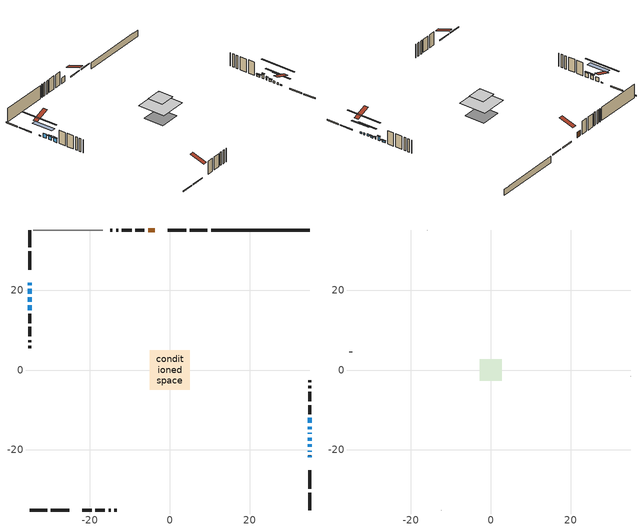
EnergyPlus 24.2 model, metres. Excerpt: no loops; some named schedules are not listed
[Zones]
conditioned space
 floor adiabatic (AdiabaticFloorConstruction): -4.95,-4.95 -4.95,4.95 4.95,4.95 4.95,-4.95 z3.05
 floor foundation (Slab1 construction): -3.7,-3.7 -3.7,3.7 3.7,3.7 3.7,-3.7 z-1.71
 wall outside (RimJoist1 construction): 9.38,35 5.04,35 / -35,-35 -30.66,-35 / -35,35 -35,30.66 / 35,-35 35,-30.66 z0.61:0.91
 wall outside (RimJoist2 construction): 4.11,35 -0.52,35 / -29.73,-35 -25.1,-35 / -35,29.73 -35,25.1 / 35,-29.73 35,-25.1 z0.61:0.91
 wall outside (AdiabaticWallConstruction 1): -3.78,35 -5.42,35 z0.61:2.64
 wall outside (AdiabaticWallConstruction): 35,-21.84 35,-21.38 z0.61:1.07; 35,-20.45 35,-20.14 / 35,-17.68 35,-16.91 / 35,-13.22 35,-11.99 z0.61:1.22; -35,21.84 -35,21.22 z0.61:0.92; 35,-19.22 35,-18.6 / 35,-15.99 35,-15.68 z0.61:1.37; -35,20.3 -35,19.08 / -35,18.15 -35,17.08 / -35,16.15 -35,14.93 z0.61:2.13; 35,-14.75 35,-14.14 z0.61:2.14
 wall outside (Wall1 construction): -6.35,35 -8.63,35 / -21.84,-35 -19.56,-35 / -35,14.01 -35,11.73 / 35,-11.07 35,-8.79 z0.61:5.49
 wall outside (Wall2 construction): -9.56,35 -11.96,35 / -18.63,-35 -16.23,-35 / -35,10.8 -35,8.4 / 35,-7.86 35,-5.46 z0.61:5.49
 wall outside (Wall3 construction): -12.88,35 -13.42,35 / -15.3,-35 -14.77,-35 / -35,7.47 -35,6.94 / 35,-4.53 35,-4 z0.61:5.49
 wall outside (Wall4 construction): -14.35,35 -14.9,35 / -13.84,-35 -13.28,-35 / -35,6.01 -35,5.45 / 35,-3.07 35,-2.51 z0.61:5.49
 wall foundation (FoundationWall1 construction): 10.31,35,-1.71 10.31,35,0.61 32.53,35,0.61 32.53,35,0.46 35,35,0.46 35,35,-1.71
 wall adiabatic (Wall6 construction): -16.78,35 -34.07,35 z0.61:5.49
 window (WindowConstruction): 35,-21.84 35,-21.38 z0.61:1.07
 window (WindowConstruction 9): 35,-20.45 35,-20.15 z0.61:1.22
 window (WindowConstruction 10): -35,21.84 -35,21.23 z0.61:0.91
 window (WindowConstruction 1): 35,-19.22 35,-18.61 z0.61:1.37
 window (WindowConstruction 2): -35,20.3 -35,19.08 z0.61:2.13
 window (WindowConstruction 3): 35,-17.68 35,-16.92 z0.61:1.22
 window (WindowConstruction 4): 35,-15.99 35,-15.68 z0.61:1.37
 window (WindowConstruction 5): 35,-14.75 35,-14.14 z0.61:2.13
 window (WindowConstruction 6): 35,-13.21 35,-11.99 z0.61:1.22
 window (WindowConstruction 7): -35,18.15 -35,17.08 z0.61:2.13
 window (WindowConstruction 8): -35,16.15 -35,14.93 z0.61:2.13
 door (Door): -3.78,35 -5.42,35 z0.61:2.64
 ceiling adiabatic (AdiabaticFloorConstruction): 4.95,-4.95 4.95,4.95 -4.95,4.95 -4.95,-4.95 z3.05
 roof outside (Roof2 construction): -2.48,2.48 -2.48,-2.48 2.48,-2.48 2.48,2.48 z5.49
attic - vented
 floor to conditioned space (Floor1 construction Reversed): -2.74,-2.74 -2.74,2.74 2.74,2.74 2.74,-2.74 z5.49
 wall outside (Wall5 construction): -15.83,35 -15.86,35 / -12.36,-35 -12.33,-35 / -35,4.52 -35,4.5 / 35,-1.59 35,-1.56 z0.61:5.49
 roof outside (Roof1 construction): -2.85,35,5.49 -2.85,29.66,7.27 -1.44,29.66,7.27 -1.44,35,5.49; -22.77,-35,5.49 -22.77,-29.66,7.27 -24.17,-29.66,7.27 -24.17,-35,5.49; -35,22.77,5.49 -29.66,22.77,7.27 -29.66,24.17,7.27 -35,24.17,5.49; 35,-22.77,5.49 29.66,-22.77,7.27 29.66,-24.17,7.27 35,-24.17,5.49
shading: 35,-18.15 35,-25.07 35.41,-25.07 35.41,-18.15 z4.3; 35,-13.87 35,-26.73 35.41,-26.73 35.41,-13.87 z7.5; -35,14.95 -35,28.12 -35.41,28.12 -35.41,14.95 z7.19; 35,-15.38 35,-22.45 35.41,-22.45 35.41,-15.38 z4.6; -35,15.85 -35,23.53 -36.52,23.53 -36.52,15.85 z5.36; 35,-16.71 35,-17.88 35.41,-17.88 35.41,-16.71 z1.42; 35,-15.48 35,-16.19 35.41,-16.19 35.41,-15.48 z1.57; 35,-13.94 35,-14.95 35.41,-14.95 35.41,-13.94 z2.34; 35,-11.79 35,-13.42 35.41,-13.42 35.41,-11.79 z1.42; -35,16.88 -35,18.35 -35.41,18.35 -35.41,16.88 z2.34; -35,14.73 -35,16.35 -35.41,16.35 -35.41,14.73 z2.34
[Building]
Building 1: Terrain=Suburbs
[Site:Location]
Toronto Intl AP_ON: Latitude {deg}=43.68; Longitude {deg}=-79.63; Time Zone {hr}=-5; Elevation {m}=173; Keep Site Location Information=Yes
[Site:GroundTemperature:Shallow]
4.59119, 2.66285, 2.50842, 3.42352, 7.09712, 10.7536, 13.9236, 15.9317, 16.1023, 14.4691, 11.3799, 7.83558
[Site:WaterMainsTemperature]
Calculation Method=Schedule; Temperature Schedule=mains temperature schedule
[Material] Roughness=Rough; Thermal Absorptance=0.9
Name | Thickness {m} | Conductivity {W/m-K} | Density {kg/m3} | Specific Heat {J/kg-K} | Solar Absorptance | Visible Absorptance
asphalt or fiberglass shingles | 0.00635 | 0.162714 | 1121.4 | 1465.45 | 0.4 | 0.4
ceiling stud and cavity | 0.1397 | 0.117363 | 65.682 | 1177.47 | 0.7 | 0.7
concrete 4.0 in. | 0.1016 | 1.803125 | 2242.8 | 837.4 | 0.7 | 0.7
concrete 8.0 in. | 0.2032 | 1.803125 | 2242.8 | 837.4 | 0.7 | 0.7
door material | 0.04445 | 0.053851 | 512.64 | 1214.23 | 0.7 | 0.7
exterior vertical ins | 0.0307014 | 0.029427 | 32.04 | 1214.23 | 0.7 | 0.7
floor covering | 0.0127 | 0.0433444 | 54.468 | 1339.84 | 0.6 | 0.6
floor rigid ins; wall rigid ins | 0.512978 | 0.029427 | 32.04 | 1214.23 | 0.7 | 0.7
floor stud and cavity | 0.1397 | 1.75129 | 37.0049 | 1207.88 | 0.7 | 0.7
furniture material conditioned space 1 | 0.1524 | 0.115458 | 640.8 | 1214.23 | 0.6 | 0.6
gypsum board | 0.0127 | 0.160291 | 801 | 837.4 | 0.6 | 0.6
gypsum board 1 | 0.0127 | 0.160291 | 801 | 837.4 | 0.7 | 0.7
osb sheathing 0.5 in. | 0.0127 | 0.115458 | 512.64 | 1214.23 | 0.7 | 0.7
osb sheathing 0.5 in. 1 | 0.0127 | 0.115458 | 512.64 | 1214.23 | 0.4 | 0.4
osb sheathing 0.75 in. | 0.01905 | 0.115458 | 512.64 | 1214.23 | 0.7 | 0.7
osb sheathing 2.0 in. | 0.0508 | 0.115458 | 512.64 | 1214.23 | 0.7 | 0.7
rim joist stud and cavity | 0.0508 | 0.177588 | 50.32683 | 1063.81 | 0.6 | 0.6
rim joist stud and cavity 1 | 0.0508 | 0.0448274 | 125.044 | 1163.47 | 0.6 | 0.6
roof stud and cavity | 0.2032 | 0.16255 | 78.34581 | 1123.46 | 0.7 | 0.7
wall stud and cavity | 0.1397 | 1.11759 | 139.0536 | 1170.24 | 0.7 | 0.7
wall stud and cavity 1 | 0.1397 | 1.13356 | 139.0536 | 1170.24 | 0.7 | 0.7
wall stud and cavity 2 | 0.1397 | 0.574952 | 139.0536 | 1170.24 | 0.7 | 0.7
wall stud and cavity 3 | 0.1397 | 0.579149 | 139.0536 | 1170.24 | 0.7 | 0.7
wall stud and cavity 4 | 0.0889 | 6.9971 | 50.32683 | 1063.81 | 0.6 | 0.6
wall stud and cavity 5 | 0.1397 | 0.488126 | 139.0536 | 1170.24 | 0.7 | 0.7
wall stud and cavity 6 | 0.0889 | 0.380278 | 52.3479 | 1209.89 | 0.7 | 0.7
wall stud and cavity 7 | 0.0889 | 0.391764 | 83.0341 | 1211.67 | 0.7 | 0.7
wood siding | 0.0254 | 0.102417 | 544.68 | 1172.36 | 0.4 | 0.4
wood siding 1 | 0.00254 | 0.102417 | 544.68 | 1172.36 | 0.4 | 0.4
wood siding 2; wood siding 3; wood siding 4 | 0.0254 | 0.102417 | 544.68 | 1172.36 | 0.7 | 0.7
[WindowMaterial:SimpleGlazingSystem]
Name | U-Factor {W/m2-K} | Solar Heat Gain Coefficient
WindowMaterial | 2.705567 | 0.49
WindowMaterial 1 | 2.58292 | 0.56
WindowMaterial 2 | 2.418828 | 0.63
WindowMaterial 3 | 2.75326 | 0.48
WindowMaterial 4 | 4.0064 | 0.67
WindowMaterial 5 | 2.5375 | 0.58
WindowMaterial 6 | 2.43359 | 0.62
WindowMaterial 7 | 3.06555 | 0.49
WindowMaterial 8 | 5.21865 | 0.58
[Construction]
AdiabaticFloorConstruction: floor stud and cavity, floor rigid ins, osb sheathing 0.75 in., floor covering
AdiabaticWallConstruction: wood siding 3, wall rigid ins, wall stud and cavity 6, gypsum board
AdiabaticWallConstruction 1: wood siding 4, wall rigid ins, wall stud and cavity 6, gypsum board
Door: door material
Floor1 construction Reversed: gypsum board, ceiling stud and cavity
FoundationWall1 construction: concrete 8.0 in., gypsum board 1
furniture construction conditioned space 1: furniture material conditioned space 1
PartitionWallConstruction: gypsum board, wall stud and cavity 7, gypsum board
RimJoist1 construction: wood siding 2, rim joist stud and cavity
RimJoist2 construction: wood siding 2, osb sheathing 2.0 in., rim joist stud and cavity 1
Roof1 construction: asphalt or fiberglass shingles
Roof2 construction: asphalt or fiberglass shingles, osb sheathing 0.75 in., roof stud and cavity, gypsum board
Slab1 construction: concrete 4.0 in.
Wall1 construction: wood siding, osb sheathing 0.5 in., wall stud and cavity, gypsum board
Wall2 construction: wood siding, osb sheathing 0.5 in., wall stud and cavity 1, gypsum board
Wall3 construction: wood siding, osb sheathing 0.5 in., wall stud and cavity 2, gypsum board
Wall4 construction: wood siding, osb sheathing 0.5 in., wall stud and cavity 3, gypsum board
Wall5 construction: wood siding 1, wall stud and cavity 4
Wall6 construction: osb sheathing 0.5 in. 1, wall stud and cavity 5, gypsum board
WindowConstruction: WindowMaterial
WindowConstruction 1; WindowConstruction 3: WindowMaterial 1
WindowConstruction 10: WindowMaterial 8
WindowConstruction 2; WindowConstruction 8: WindowMaterial 2
WindowConstruction 4: WindowMaterial 3
WindowConstruction 5: WindowMaterial 4
WindowConstruction 6: WindowMaterial 5
WindowConstruction 7: WindowMaterial 6
WindowConstruction 9: WindowMaterial 7
[Zone] Multiplier=1; Part of Total Floor Area=Yes
Name | Volume {m3}
attic - vented | 8.70359
conditioned space | 421.3
[Space]
Name | Zone | Volume {m3}
attic - vented 1 | attic - vented | 8.70359
conditioned space 1 | conditioned space | 421.3
[ZoneInfiltration:EffectiveLeakageArea]
infil attic - vented 1: Zone or Space=attic - vented 1; Schedule=Always On Discrete; Effective Air Leakage Area {cm2}=1245.52; Stack Coefficient=0.000462988; Wind Coefficient=1.4538e-05
[ZoneMixing]
whole house fan mix: Zone or Space=attic - vented; Schedule=Always On Continuous; Design Flow Rate Calculation Method=Flow/Zone; Design Flow Rate {m3/s}=0; Source Zone or Space=conditioned space
[SurfaceProperty:ExposedFoundationPerimeter]
Slab1: Exposed Perimeter Calculation Method=TotalExposedPerimeter; Total Exposed Perimeter {m}=24.689
[InternalMass] Zone or ZoneList=conditioned space; Space or SpaceList=conditioned space 1
Name | Construction | Surface Area {m2}
furniture mass conditioned space 1 | furniture construction conditioned space 1 | 61.092
partition wall mass | PartitionWallConstruction | 152.73
[Lights]
interior lighting: Zone or ZoneList or Space or SpaceList=conditioned space 1; Schedule=interior lighting schedule; Design Level Calculation Method=LightingLevel; Lighting Level {W}=343.2; Return Air Fraction=0; Fraction Radiant=0.6; Fraction Visible=0.2; Fraction Replaceable=1
[People]
occupants: Zone or ZoneList or Space or SpaceList=conditioned space 1; Number of People Schedule=occupants schedule; Number of People Calculation Method=People; Number of People=3; Fraction Radiant=0.314171; Sensible Heat Fraction=0.56303; Activity Level Schedule=occupants activity schedule; Carbon Dioxide Generation Rate {m3/s-W}=0; Enable ASHRAE 55 Comfort Warnings=No; Mean Radiant Temperature Calculation Type=EnclosureAveraged
[ElectricEquipment] Zone or ZoneList or Space or SpaceList=conditioned space 1; Design Level Calculation Method=EquipmentLevel
Name | Schedule | Design Level {W} | Fraction Latent | Fraction Radiant | Fraction Lost
clothes dryer | clothes dryer schedule | 140.772 | 0.015 | 0.081 | 0.85
clothes washer | clothes washer schedule | 32.1985 | 0.03 | 0.162 | 0.7
cooking range | cooking range schedule | 208.969 | 0.08 | 0.432 | 0.2
dishwasher | dishwasher schedule | 66.8632 | 0.3 | 0.18 | 0.4
fridge | fridge schedule | 72.9452 | 0 | 0.6 | 0
mech vent bath fan 0 | mech vent bath fan 0 schedule | 50.2 | 0 | 0 | 1
mech vent bath fan 1 | mech vent bath fan 1 schedule | 50.2 | 0 | 0 | 1
mech vent house fan | mech vent house fan schedule | 0 | 0 | 0 | 1
mech vent house fan cfis | mech vent house fan cfis schedule | 0 | 0 | 0 | 0
misc plug loads | misc plug loads schedule | 494.7 | 0.045 | 0.513 | 0.1
whole house fan | Always On Discrete | 0 | 0 | 0 | 1
[OtherEquipment] Zone or ZoneList or Space or SpaceList=conditioned space 1; Design Level Calculation Method=EquipmentLevel
Name | Fuel Type | Schedule | Design Level {W} | Fraction Latent | Fraction Radiant | Fraction Lost
clothes dryer 1 | Electricity | clothes dryer schedule | 0 | 0.015 | 0.081 | 0.85
cooking range 1 | Electricity | cooking range schedule | 0 | 0.08 | 0.432 | 0.2
general water use latent | None | general water use schedule | 59.3978 | 1 | 0 | 0
general water use sensible | None | general water use schedule | -58.539 | 0 | 0.6 | 0
mech vent house fan latent load | None | Always On Discrete | 0 | 1 | 0 | 0
mech vent house fan sensible load | None | Always On Discrete | 0 | 0 | 0 | 0
water heater energy adjustment1 | NaturalGas | Always On Discrete | 0.01 | 0 | 0 | 1
[ZoneInfiltration:DesignFlowRate] Zone or ZoneList or Space or SpaceList=conditioned space 1; Schedule=Always On Discrete; Design Flow Rate Calculation Method=Flow/Zone; Design Flow Rate {m3/s}=0
infil flow; natural vent flow; whole house fan flow
[Foundation:Kiva]
Foundation Kiva 1: Initial Indoor Air Temperature {C}=18; Wall Height Above Grade {m}=0.609996; Wall Depth Below Slab {m}=0.2032; Custom Block Material Name 1=exterior vertical ins; Custom Block Depth 1 {m}=2.31999; Custom Block X Position 1 {m}=0.2159; Custom Block Z Position 1 {m}=0
[Foundation:Kiva:Settings]
Soil Conductivity {W/m-K}=0.849921; Soil Density {kg/m3}=1842.3; Soil Specific Heat {J/kg-K}=418.7; Ground Solar Absorptivity=0.9; Ground Thermal Absorptivity=0.9; Ground Surface Roughness {m}=0.03; Far-Field Width {m}=40; Deep-Ground Boundary Condition=ZeroFlux; Deep-Ground Depth {m}=40; Minimum Cell Dimension {m}=0.2; Maximum Cell Growth Coefficient=3; Simulation Timestep=Timestep
[Exterior:Lights]
exterior lighting: Schedule=exterior lighting schedule; Design Level {W}=75.6
[Schedule:Constant]
Name | Hourly Value
Always On Continuous; mech vent house fan schedule; mech vent house fan cfis schedule; Always On Discrete | 1
occupants activity schedule | 117.228
fridge schedule | 0
[Schedule:Week:Daily]
interior lighting schedule Week Rule - Jan1-Jan27: interior lighting schedule day, interior lighting schedule day, interior lighting schedule day, interior lighting schedule day, interior lighting schedule day, interior lighting schedule day, interior lighting schedule day, interior lighting schedule default day, interior lighting schedule default day, interior lighting schedule default day, interior lighting schedule default day, interior lighting schedule default day
interior lighting schedule Week Rule - Jan28-Feb3: interior lighting schedule day, interior lighting schedule day, interior lighting schedule day, interior lighting schedule day, interior lighting schedule day 1, interior lighting schedule day 1, interior lighting schedule day 1, interior lighting schedule default day, interior lighting schedule default day, interior lighting schedule default day, interior lighting schedule default day, interior lighting schedule default day
interior lighting schedule Week Rule - Feb4-Feb24: interior lighting schedule day 1, interior lighting schedule day 1, interior lighting schedule day 1, interior lighting schedule day 1, interior lighting schedule day 1, interior lighting schedule day 1, interior lighting schedule day 1, interior lighting schedule default day, interior lighting schedule default day, interior lighting schedule default day, interior lighting schedule default day, interior lighting schedule default day
interior lighting schedule Week Rule - Feb25-Mar3: interior lighting schedule day 1, interior lighting schedule day 1, interior lighting schedule day 1, interior lighting schedule day 1, interior lighting schedule day 2, interior lighting schedule day 2, interior lighting schedule day 2, interior lighting schedule default day, interior lighting schedule default day, interior lighting schedule default day, interior lighting schedule default day, interior lighting schedule default day
interior lighting schedule Week Rule - Mar4-Mar31: interior lighting schedule day 2, interior lighting schedule day 2, interior lighting schedule day 2, interior lighting schedule day 2, interior lighting schedule day 2, interior lighting schedule day 2, interior lighting schedule day 2, interior lighting schedule default day, interior lighting schedule default day, interior lighting schedule default day, interior lighting schedule default day, interior lighting schedule default day
interior lighting schedule Week Rule - Apr1-Apr28: interior lighting schedule day 3, interior lighting schedule day 3, interior lighting schedule day 3, interior lighting schedule day 3, interior lighting schedule day 3, interior lighting schedule day 3, interior lighting schedule day 3, interior lighting schedule default day, interior lighting schedule default day, interior lighting schedule default day, interior lighting schedule default day, interior lighting schedule default day
interior lighting schedule Week Rule - Apr29-May5: interior lighting schedule day 3, interior lighting schedule day 3, interior lighting schedule day 4, interior lighting schedule day 4, interior lighting schedule day 4, interior lighting schedule day 4, interior lighting schedule day 4, interior lighting schedule default day, interior lighting schedule default day, interior lighting schedule default day, interior lighting schedule default day, interior lighting schedule default day
interior lighting schedule Week Rule - May6-May26: interior lighting schedule day 4, interior lighting schedule day 4, interior lighting schedule day 4, interior lighting schedule day 4, interior lighting schedule day 4, interior lighting schedule day 4, interior lighting schedule day 4, interior lighting schedule default day, interior lighting schedule default day, interior lighting schedule default day, interior lighting schedule default day, interior lighting schedule default day
interior lighting schedule Week Rule - May27-Jun2: interior lighting schedule day 4, interior lighting schedule day 4, interior lighting schedule day 4, interior lighting schedule day 4, interior lighting schedule day 4, interior lighting schedule day 5, interior lighting schedule day 5, interior lighting schedule default day, interior lighting schedule default day, interior lighting schedule default day, interior lighting schedule default day, interior lighting schedule default day
interior lighting schedule Week Rule - Jun3-Jun30: interior lighting schedule day 5, interior lighting schedule day 5, interior lighting schedule day 5, interior lighting schedule day 5, interior lighting schedule day 5, interior lighting schedule day 5, interior lighting schedule day 5, interior lighting schedule default day, interior lighting schedule default day, interior lighting schedule default day, interior lighting schedule default day, interior lighting schedule default day
interior lighting schedule Week Rule - Jul1-Jul28: interior lighting schedule day 6, interior lighting schedule day 6, interior lighting schedule day 6, interior lighting schedule day 6, interior lighting schedule day 6, interior lighting schedule day 6, interior lighting schedule day 6, interior lighting schedule default day, interior lighting schedule default day, interior lighting schedule default day, interior lighting schedule default day, interior lighting schedule default day
interior lighting schedule Week Rule - Jul29-Aug4: interior lighting schedule day 6, interior lighting schedule day 6, interior lighting schedule day 6, interior lighting schedule day 7, interior lighting schedule day 7, interior lighting schedule day 7, interior lighting schedule day 7, interior lighting schedule default day, interior lighting schedule default day, interior lighting schedule default day, interior lighting schedule default day, interior lighting schedule default day
interior lighting schedule Week Rule - Aug5-Aug25: interior lighting schedule day 7, interior lighting schedule day 7, interior lighting schedule day 7, interior lighting schedule day 7, interior lighting schedule day 7, interior lighting schedule day 7, interior lighting schedule day 7, interior lighting schedule default day, interior lighting schedule default day, interior lighting schedule default day, interior lighting schedule default day, interior lighting schedule default day
interior lighting schedule Week Rule - Aug26-Sep1: interior lighting schedule day 7, interior lighting schedule day 7, interior lighting schedule day 7, interior lighting schedule day 7, interior lighting schedule day 7, interior lighting schedule day 7, interior lighting schedule day 8, interior lighting schedule default day, interior lighting schedule default day, interior lighting schedule default day, interior lighting schedule default day, interior lighting schedule default day
interior lighting schedule Week Rule - Sep2-Sep29: interior lighting schedule day 8, interior lighting schedule day 8, interior lighting schedule day 8, interior lighting schedule day 8, interior lighting schedule day 8, interior lighting schedule day 8, interior lighting schedule day 8, interior lighting schedule default day, interior lighting schedule default day, interior lighting schedule default day, interior lighting schedule default day, interior lighting schedule default day
interior lighting schedule Week Rule - Sep30-Oct6: interior lighting schedule day 8, interior lighting schedule day 9, interior lighting schedule day 9, interior lighting schedule day 9, interior lighting schedule day 9, interior lighting schedule day 9, interior lighting schedule day 9, interior lighting schedule default day, interior lighting schedule default day, interior lighting schedule default day, interior lighting schedule default day, interior lighting schedule default day
interior lighting schedule Week Rule - Oct7-Oct27: interior lighting schedule day 9, interior lighting schedule day 9, interior lighting schedule day 9, interior lighting schedule day 9, interior lighting schedule day 9, interior lighting schedule day 9, interior lighting schedule day 9, interior lighting schedule default day, interior lighting schedule default day, interior lighting schedule default day, interior lighting schedule default day, interior lighting schedule default day
interior lighting schedule Week Rule - Oct28-Nov3: interior lighting schedule day 9, interior lighting schedule day 9, interior lighting schedule day 9, interior lighting schedule day 9, interior lighting schedule day 10, interior lighting schedule day 10, interior lighting schedule day 10, interior lighting schedule default day, interior lighting schedule default day, interior lighting schedule default day, interior lighting schedule default day, interior lighting schedule default day
interior lighting schedule Week Rule - Nov4-Nov24: interior lighting schedule day 10, interior lighting schedule day 10, interior lighting schedule day 10, interior lighting schedule day 10, interior lighting schedule day 10, interior lighting schedule day 10, interior lighting schedule day 10, interior lighting schedule default day, interior lighting schedule default day, interior lighting schedule default day, interior lighting schedule default day, interior lighting schedule default day
interior lighting schedule Week Rule - Nov25-Dec1: interior lighting schedule day 10, interior lighting schedule day 10, interior lighting schedule day 10, interior lighting schedule day 10, interior lighting schedule day 10, interior lighting schedule day 10, interior lighting schedule day 11, interior lighting schedule default day, interior lighting schedule default day, interior lighting schedule default day, interior lighting schedule default day, interior lighting schedule default day
interior lighting schedule Week Rule - Dec2-Dec31: interior lighting schedule day 11, interior lighting schedule day 11, interior lighting schedule day 11, interior lighting schedule day 11, interior lighting schedule day 11, interior lighting schedule day 11, interior lighting schedule day 11, interior lighting schedule default day, interior lighting schedule default day, interior lighting schedule default day, interior lighting schedule default day, interior lighting schedule default day
occupants schedule Week Rule - Jan1-Dec31: occupants schedule day, occupants schedule day, occupants schedule day, occupants schedule day, occupants schedule day, occupants schedule day, occupants schedule day, occupants schedule default day, occupants schedule default day, occupants schedule default day, occupants schedule default day, occupants schedule default day
clothes dryer schedule Week Rule - Jan1-Dec31: clothes dryer schedule day, clothes dryer schedule day, clothes dryer schedule day, clothes dryer schedule day, clothes dryer schedule day, clothes dryer schedule day, clothes dryer schedule day, clothes dryer schedule default day, clothes dryer schedule default day, clothes dryer schedule default day, clothes dryer schedule default day, clothes dryer schedule default day
clothes washer schedule Week Rule - Jan1-Dec31: clothes washer schedule day, clothes washer schedule day, clothes washer schedule day, clothes washer schedule day, clothes washer schedule day, clothes washer schedule day, clothes washer schedule day, clothes washer schedule default day, clothes washer schedule default day, clothes washer schedule default day, clothes washer schedule default day, clothes washer schedule default day
cooking range schedule Week Rule - Jan1-Dec31: cooking range schedule day, cooking range schedule day, cooking range schedule day, cooking range schedule day, cooking range schedule day, cooking range schedule day, cooking range schedule day, cooking range schedule default day, cooking range schedule default day, cooking range schedule default day, cooking range schedule default day, cooking range schedule default day
dishwasher schedule Week Rule - Jan1-Dec31: dishwasher schedule day, dishwasher schedule day, dishwasher schedule day, dishwasher schedule day, dishwasher schedule day, dishwasher schedule day, dishwasher schedule day, dishwasher schedule default day, dishwasher schedule default day, dishwasher schedule default day, dishwasher schedule default day, dishwasher schedule default day
mech vent bath fan 0 schedule Week Rule - Jan1-Dec31: mech vent bath fan 0 schedule day, mech vent bath fan 0 schedule day, mech vent bath fan 0 schedule day, mech vent bath fan 0 schedule day, mech vent bath fan 0 schedule day, mech vent bath fan 0 schedule day, mech vent bath fan 0 schedule day, mech vent bath fan 0 schedule default day, mech vent bath fan 0 schedule default day, mech vent bath fan 0 schedule default day, mech vent bath fan 0 schedule default day, mech vent bath fan 0 schedule default day
mech vent bath fan 1 schedule Week Rule - Jan1-Dec31: mech vent bath fan 1 schedule day, mech vent bath fan 1 schedule day, mech vent bath fan 1 schedule day, mech vent bath fan 1 schedule day, mech vent bath fan 1 schedule day, mech vent bath fan 1 schedule day, mech vent bath fan 1 schedule day, mech vent bath fan 1 schedule default day, mech vent bath fan 1 schedule default day, mech vent bath fan 1 schedule default day, mech vent bath fan 1 schedule default day, mech vent bath fan 1 schedule default day
misc plug loads schedule Week Rule - Jan1-Dec31: misc plug loads schedule day, misc plug loads schedule day, misc plug loads schedule day, misc plug loads schedule day, misc plug loads schedule day, misc plug loads schedule day, misc plug loads schedule day, misc plug loads schedule default day, misc plug loads schedule default day, misc plug loads schedule default day, misc plug loads schedule default day, misc plug loads schedule default day
general water use schedule Week Rule - Jan1-Dec31: general water use schedule day, general water use schedule day, general water use schedule day, general water use schedule day, general water use schedule day, general water use schedule day, general water use schedule day, general water use schedule default day, general water use schedule default day, general water use schedule default day, general water use schedule default day, general water use schedule default day
exterior lighting schedule Week Rule - Jan1-Jan27: exterior lighting schedule day, exterior lighting schedule day, exterior lighting schedule day, exterior lighting schedule day, exterior lighting schedule day, exterior lighting schedule day, exterior lighting schedule day, exterior lighting schedule default day, exterior lighting schedule default day, exterior lighting schedule default day, exterior lighting schedule default day, exterior lighting schedule default day
exterior lighting schedule Week Rule - Jan28-Feb3: exterior lighting schedule day, exterior lighting schedule day, exterior lighting schedule day, exterior lighting schedule day, exterior lighting schedule day 1, exterior lighting schedule day 1, exterior lighting schedule day 1, exterior lighting schedule default day, exterior lighting schedule default day, exterior lighting schedule default day, exterior lighting schedule default day, exterior lighting schedule default day
exterior lighting schedule Week Rule - Feb4-Feb24: exterior lighting schedule day 1, exterior lighting schedule day 1, exterior lighting schedule day 1, exterior lighting schedule day 1, exterior lighting schedule day 1, exterior lighting schedule day 1, exterior lighting schedule day 1, exterior lighting schedule default day, exterior lighting schedule default day, exterior lighting schedule default day, exterior lighting schedule default day, exterior lighting schedule default day
exterior lighting schedule Week Rule - Feb25-Mar3: exterior lighting schedule day 1, exterior lighting schedule day 1, exterior lighting schedule day 1, exterior lighting schedule day 1, exterior lighting schedule day 2, exterior lighting schedule day 2, exterior lighting schedule day 2, exterior lighting schedule default day, exterior lighting schedule default day, exterior lighting schedule default day, exterior lighting schedule default day, exterior lighting schedule default day
exterior lighting schedule Week Rule - Mar4-Mar31: exterior lighting schedule day 2, exterior lighting schedule day 2, exterior lighting schedule day 2, exterior lighting schedule day 2, exterior lighting schedule day 2, exterior lighting schedule day 2, exterior lighting schedule day 2, exterior lighting schedule default day, exterior lighting schedule default day, exterior lighting schedule default day, exterior lighting schedule default day, exterior lighting schedule default day
exterior lighting schedule Week Rule - Apr1-Apr28: exterior lighting schedule day 3, exterior lighting schedule day 3, exterior lighting schedule day 3, exterior lighting schedule day 3, exterior lighting schedule day 3, exterior lighting schedule day 3, exterior lighting schedule day 3, exterior lighting schedule default day, exterior lighting schedule default day, exterior lighting schedule default day, exterior lighting schedule default day, exterior lighting schedule default day
exterior lighting schedule Week Rule - Apr29-May5: exterior lighting schedule day 3, exterior lighting schedule day 3, exterior lighting schedule day 4, exterior lighting schedule day 4, exterior lighting schedule day 4, exterior lighting schedule day 4, exterior lighting schedule day 4, exterior lighting schedule default day, exterior lighting schedule default day, exterior lighting schedule default day, exterior lighting schedule default day, exterior lighting schedule default day
exterior lighting schedule Week Rule - May6-May26: exterior lighting schedule day 4, exterior lighting schedule day 4, exterior lighting schedule day 4, exterior lighting schedule day 4, exterior lighting schedule day 4, exterior lighting schedule day 4, exterior lighting schedule day 4, exterior lighting schedule default day, exterior lighting schedule default day, exterior lighting schedule default day, exterior lighting schedule default day, exterior lighting schedule default day
exterior lighting schedule Week Rule - May27-Jun2: exterior lighting schedule day 4, exterior lighting schedule day 4, exterior lighting schedule day 4, exterior lighting schedule day 4, exterior lighting schedule day 4, exterior lighting schedule day 5, exterior lighting schedule day 5, exterior lighting schedule default day, exterior lighting schedule default day, exterior lighting schedule default day, exterior lighting schedule default day, exterior lighting schedule default day
exterior lighting schedule Week Rule - Jun3-Jun30: exterior lighting schedule day 5, exterior lighting schedule day 5, exterior lighting schedule day 5, exterior lighting schedule day 5, exterior lighting schedule day 5, exterior lighting schedule day 5, exterior lighting schedule day 5, exterior lighting schedule default day, exterior lighting schedule default day, exterior lighting schedule default day, exterior lighting schedule default day, exterior lighting schedule default day
exterior lighting schedule Week Rule - Jul1-Jul28: exterior lighting schedule day 6, exterior lighting schedule day 6, exterior lighting schedule day 6, exterior lighting schedule day 6, exterior lighting schedule day 6, exterior lighting schedule day 6, exterior lighting schedule day 6, exterior lighting schedule default day, exterior lighting schedule default day, exterior lighting schedule default day, exterior lighting schedule default day, exterior lighting schedule default day
exterior lighting schedule Week Rule - Jul29-Aug4: exterior lighting schedule day 6, exterior lighting schedule day 6, exterior lighting schedule day 6, exterior lighting schedule day 7, exterior lighting schedule day 7, exterior lighting schedule day 7, exterior lighting schedule day 7, exterior lighting schedule default day, exterior lighting schedule default day, exterior lighting schedule default day, exterior lighting schedule default day, exterior lighting schedule default day
exterior lighting schedule Week Rule - Aug5-Aug25: exterior lighting schedule day 7, exterior lighting schedule day 7, exterior lighting schedule day 7, exterior lighting schedule day 7, exterior lighting schedule day 7, exterior lighting schedule day 7, exterior lighting schedule day 7, exterior lighting schedule default day, exterior lighting schedule default day, exterior lighting schedule default day, exterior lighting schedule default day, exterior lighting schedule default day
exterior lighting schedule Week Rule - Aug26-Sep1: exterior lighting schedule day 7, exterior lighting schedule day 7, exterior lighting schedule day 7, exterior lighting schedule day 7, exterior lighting schedule day 7, exterior lighting schedule day 7, exterior lighting schedule day 8, exterior lighting schedule default day, exterior lighting schedule default day, exterior lighting schedule default day, exterior lighting schedule default day, exterior lighting schedule default day
exterior lighting schedule Week Rule - Sep2-Sep29: exterior lighting schedule day 8, exterior lighting schedule day 8, exterior lighting schedule day 8, exterior lighting schedule day 8, exterior lighting schedule day 8, exterior lighting schedule day 8, exterior lighting schedule day 8, exterior lighting schedule default day, exterior lighting schedule default day, exterior lighting schedule default day, exterior lighting schedule default day, exterior lighting schedule default day
exterior lighting schedule Week Rule - Sep30-Oct6: exterior lighting schedule day 8, exterior lighting schedule day 9, exterior lighting schedule day 9, exterior lighting schedule day 9, exterior lighting schedule day 9, exterior lighting schedule day 9, exterior lighting schedule day 9, exterior lighting schedule default day, exterior lighting schedule default day, exterior lighting schedule default day, exterior lighting schedule default day, exterior lighting schedule default day
exterior lighting schedule Week Rule - Oct7-Oct27: exterior lighting schedule day 9, exterior lighting schedule day 9, exterior lighting schedule day 9, exterior lighting schedule day 9, exterior lighting schedule day 9, exterior lighting schedule day 9, exterior lighting schedule day 9, exterior lighting schedule default day, exterior lighting schedule default day, exterior lighting schedule default day, exterior lighting schedule default day, exterior lighting schedule default day
[Schedule:Year]
interior lighting schedule: interior lighting schedule Week Rule - Jan1-Jan27, 1, 1, 1, 27, interior lighting schedule Week Rule - Jan28-Feb3, 1, 28, 2, 3, interior lighting schedule Week Rule - Feb4-Feb24, 2, 4, 2, 24, interior lighting schedule Week Rule - Feb25-Mar3, 2, 25, 3, 3, interior lighting schedule Week Rule - Mar4-Mar31, 3, 4, 3, 31, interior lighting schedule Week Rule - Apr1-Apr28, 4, 1, 4, 28, interior lighting schedule Week Rule - Apr29-May5, 4, 29, 5, 5, interior lighting schedule Week Rule - May6-May26, 5, 6, 5, 26, interior lighting schedule Week Rule - May27-Jun2, 5, 27, 6, 2, interior lighting schedule Week Rule - Jun3-Jun30, 6, 3, 6, 30, interior lighting schedule Week Rule - Jul1-Jul28, 7, 1, 7, 28, interior lighting schedule Week Rule - Jul29-Aug4, 7, 29, 8, 4, interior lighting schedule Week Rule - Aug5-Aug25, 8, 5, 8, 25, interior lighting schedule Week Rule - Aug26-Sep1, 8, 26, 9, 1, interior lighting schedule Week Rule - Sep2-Sep29, 9, 2, 9, 29, interior lighting schedule Week Rule - Sep30-Oct6, 9, 30, 10, 6, interior lighting schedule Week Rule - Oct7-Oct27, 10, 7, 10, 27, interior lighting schedule Week Rule - Oct28-Nov3, 10, 28, 11, 3, interior lighting schedule Week Rule - Nov4-Nov24, 11, 4, 11, 24, interior lighting schedule Week Rule - Nov25-Dec1, 11, 25, 12, 1, interior lighting schedule Week Rule - Dec2-Dec31, 12, 2, 12, 31
occupants schedule: occupants schedule Week Rule - Jan1-Dec31, 1, 1, 12, 31
clothes dryer schedule: clothes dryer schedule Week Rule - Jan1-Dec31, 1, 1, 12, 31
clothes washer schedule: clothes washer schedule Week Rule - Jan1-Dec31, 1, 1, 12, 31
cooking range schedule: cooking range schedule Week Rule - Jan1-Dec31, 1, 1, 12, 31
dishwasher schedule: dishwasher schedule Week Rule - Jan1-Dec31, 1, 1, 12, 31
mech vent bath fan 0 schedule: mech vent bath fan 0 schedule Week Rule - Jan1-Dec31, 1, 1, 12, 31
mech vent bath fan 1 schedule: mech vent bath fan 1 schedule Week Rule - Jan1-Dec31, 1, 1, 12, 31
misc plug loads schedule: misc plug loads schedule Week Rule - Jan1-Dec31, 1, 1, 12, 31
general water use schedule: general water use schedule Week Rule - Jan1-Dec31, 1, 1, 12, 31
exterior lighting schedule: exterior lighting schedule Week Rule - Jan1-Jan27, 1, 1, 1, 27, exterior lighting schedule Week Rule - Jan28-Feb3, 1, 28, 2, 3, exterior lighting schedule Week Rule - Feb4-Feb24, 2, 4, 2, 24, exterior lighting schedule Week Rule - Feb25-Mar3, 2, 25, 3, 3, exterior lighting schedule Week Rule - Mar4-Mar31, 3, 4, 3, 31, exterior lighting schedule Week Rule - Apr1-Apr28, 4, 1, 4, 28, exterior lighting schedule Week Rule - Apr29-May5, 4, 29, 5, 5, exterior lighting schedule Week Rule - May6-May26, 5, 6, 5, 26, exterior lighting schedule Week Rule - May27-Jun2, 5, 27, 6, 2, exterior lighting schedule Week Rule - Jun3-Jun30, 6, 3, 6, 30, exterior lighting schedule Week Rule - Jul1-Jul28, 7, 1, 7, 28, exterior lighting schedule Week Rule - Jul29-Aug4, 7, 29, 8, 4, exterior lighting schedule Week Rule - Aug5-Aug25, 8, 5, 8, 25, exterior lighting schedule Week Rule - Aug26-Sep1, 8, 26, 9, 1, exterior lighting schedule Week Rule - Sep2-Sep29, 9, 2, 9, 29, exterior lighting schedule Week Rule - Sep30-Oct6, 9, 30, 10, 6, exterior lighting schedule Week Rule - Oct7-Oct27, 10, 7, 10, 27, exterior lighting schedule Week Rule - Oct28-Nov3, 10, 28, 11, 3, exterior lighting schedule Week Rule - Nov4-Nov24, 11, 4, 11, 24, exterior lighting schedule Week Rule - Nov25-Dec1, 11, 25, 12, 1, exterior lighting schedule Week Rule - Dec2-Dec31, 12, 2, 12, 31
[Schedule:Compact]
mains temperature schedule: Through: 01/01, For: AllDays, Until: 24:00, 8.43722, Through: 01/02, For: AllDays, Until: 24:00, 8.37111, Through: 01/03, For: AllDays, Until: 24:00, 8.30611, Through: 01/04, For: AllDays, Until: 24:00, 8.24222, Through: 01/05, For: AllDays, Until: 24:00, 8.17944, Through: 01/06, For: AllDays, Until: 24:00, 8.11833, Through: 01/07, For: AllDays, Until: 24:00, 8.05833, Through: 01/08, For: AllDays, Until: 24:00, 7.99944, Through: 01/09, For: AllDays, Until: 24:00, 7.94222, Through: 01/10, For: AllDays, Until: 24:00, 7.88611, Through: 01/11, For: AllDays, Until: 24:00, 7.83167, Through: 01/12, For: AllDays, Until: 24:00, 7.77833, Through: 01/13, For: AllDays, Until: 24:00, 7.72611, Through: 01/14, For: AllDays, Until: 24:00, 7.67556, Through: 01/15, For: AllDays, Until: 24:00, 7.62667, Through: 01/16, For: AllDays, Until: 24:00, 7.57889, Through: 01/17, For: AllDays, Until: 24:00, 7.53278, Through: 01/18, For: AllDays, Until: 24:00, 7.48778, Through: 01/19, For: AllDays, Until: 24:00, 7.44444, Through: 01/20, For: AllDays, Until: 24:00, 7.40278, Through: 01/21, For: AllDays, Until: 24:00, 7.36278, Through: 01/22, For: AllDays, Until: 24:00, 7.32389, Through: 01/23, For: AllDays, Until: 24:00, 7.28667, Through: 01/24, For: AllDays, Until: 24:00, 7.25056, Through: 01/25, For: AllDays, Until: 24:00, 7.21667, Through: 01/26, For: AllDays, Until: 24:00, 7.18389, Through: 01/27, For: AllDays, Until: 24:00, 7.15278, Through: 01/28, For: AllDays, Until: 24:00, 7.12333, Through: 01/29, For: AllDays, Until: 24:00, 7.09556, Through: 01/30, For: AllDays, Until: 24:00, 7.06944, Through: 01/31, For: AllDays, Until: 24:00, 7.04444, Through: 02/01, For: AllDays, Until: 24:00, 7.02167, Through: 02/02, For: AllDays, Until: 24:00, 7, Through: 02/03, For: AllDays, Until: 24:00, 6.98, Through: 02/04, For: AllDays, Until: 24:00, 6.96222, Through: 02/05, For: AllDays, Until: 24:00, 6.94556, Through: 02/06, For: AllDays, Until: 24:00, 6.93056, Through: 02/07, For: AllDays, Until: 24:00, 6.91722, Through: 02/08, For: AllDays, Until: 24:00, 6.90556, Through: 02/09, For: AllDays, Until: 24:00, 6.89556, Through: 02/10, For: AllDays, Until: 24:00, 6.88722, Through: 02/11, For: AllDays, Until: 24:00, 6.88056, Through: 02/12, For: AllDays, Until: 24:00, 6.875, Through: 02/13, For: AllDays, Until: 24:00, 6.87167, Through: 02/14, For: AllDays, Until: 24:00, 6.87, Through: 02/15, For: AllDays, Until: 24:00, 6.87, Through: 02/16, For: AllDays, Until: 24:00, 6.87167, Through: 02/17, For: AllDays, Until: 24:00, 6.875, Through: 02/18, For: AllDays, Until: 24:00, 6.88, Through: 02/19, For: AllDays, Until: 24:00, 6.88611, Through: 02/20, For: AllDays, Until: 24:00, 6.89444, Through: 02/21, For: AllDays, Until: 24:00, 6.90444, Through: 02/22, For: AllDays, Until: 24:00, 6.91611, Through: 02/23, For: AllDays, Until: 24:00, 6.92889, Through: 02/24, For: AllDays, Until: 24:00, 6.94389, Through: 02/25, For: AllDays, Until: 24:00, 6.96056, Through: 02/26, For: AllDays, Until: 24:00, 6.97833, Through: 02/27, For: AllDays, Until: 24:00, 6.99833, Through: 02/28, For: AllDays, Until: 24:00, 7.01944, Through: 03/01, For: AllDays, Until: 24:00, 7.04222, Through: 03/02, For: AllDays, Until: 24:00, 7.06667, Through: 03/03, For: AllDays, Until: 24:00, 7.09278, Through: 03/04, For: AllDays, Until: 24:00, 7.12056, Through: 03/05, For: AllDays, Until: 24:00, 7.15, Through: 03/06, For: AllDays, Until: 24:00, 7.18111, Through: 03/07, For: AllDays, Until: 24:00, 7.21333, Through: 03/08, For: AllDays, Until: 24:00, 7.24722, Through: 03/09, For: AllDays, Until: 24:00, 7.28278, Through: 03/10, For: AllDays, Until: 24:00, 7.32, Through: 03/11, For: AllDays, Until: 24:00, 7.35889, Through: 03/12, For: AllDays, Until: 24:00, 7.39889, Through: 03/13, For: AllDays, Until: 24:00, 7.44056, Through: 03/14, For: AllDays, Until: 24:00, 7.48389, Through: 03/15, For: AllDays, Until: 24:00, 7.52833, Through: 03/16, For: AllDays, Until: 24:00, 7.57444, Through: 03/17, For: AllDays, Until: 24:00, 7.62222, Through: 03/18, For: AllDays, Until: 24:00, 7.67111, Through: 03/19, For: AllDays, Until: 24:00, 7.72111, Through: 03/20, For: AllDays, Until: 24:00, 7.77333, Through: 03/21, For: AllDays, Until: 24:00, 7.82611, Through: 03/22, For: AllDays, Until: 24:00, 7.88111, Through: 03/23, For: AllDays, Until: 24:00, 7.93667, Through: 03/24, For: AllDays, Until: 24:00, 7.99389, Through: 03/25, For: AllDays, Until: 24:00, 8.05278, Through: 03/26, For: AllDays, Until: 24:00, 8.11278, Through: 03/27, For: AllDays, Until: 24:00, 8.17389, Through: 03/28, For: AllDays, Until: 24:00, 8.23611, Through: 03/29, For: AllDays, Until: 24:00, 8.3, Through: 03/30, For: AllDays, Until: 24:00, 8.365, Through: 03/31, For: AllDays, Until: 24:00, 8.43111, Through: 04/01, For: AllDays, Until: 24:00, 8.49833, Through: 04/02, For: AllDays, Until: 24:00, 8.56722, Through: 04/03, For: AllDays, Until: 24:00, 8.63667, Through: 04/04, For: AllDays, Until: 24:00, 8.70778, Through: 04/05, For: AllDays, Until: 24:00, 8.77944, Through: 04/06, For: AllDays, Until: 24:00, 8.85278, Through: 04/07, For: AllDays, Until: 24:00, 8.92667, Through: 04/08, For: AllDays, Until: 24:00, 9.00222, Through: 04/09, For: AllDays, Until: 24:00, 9.07833, Through: 04/10, For: AllDays, Until: 24:00, 9.15556, Through: 04/11, For: AllDays, Until: 24:00, 9.23389, Through: 04/12, For: AllDays, Until: 24:00, 9.31278, Through: 04/13, For: AllDays, Until: 24:00, 9.39278, Through: 04/14, For: AllDays, Until: 24:00, 9.47389, Through: 04/15, For: AllDays, Until: 24:00, 9.55611, Through: 04/16, For: AllDays, Until: 24:00, 9.63833, Through: 04/17, For: AllDays, Until: 24:00, 9.72222, Through: 04/18, For: AllDays, Until: 24:00, 9.80667, Through: 04/19, For: AllDays, Until: 24:00, 9.89167, Through: 04/20, For: AllDays, Until: 24:00, 9.97778, Through: 04/21, For: AllDays, Until: 24:00, 10.0644, Through: 04/22, For: AllDays, Until: 24:00, 10.1517, Through: 04/23, For: AllDays, Until: 24:00, 10.24, Through: 04/24, For: AllDays, Until: 24:00, 10.3289, Through: 04/25, For: AllDays, Until: 24:00, 10.4183, Through: 04/26, For: AllDays, Until: 24:00, 10.5083, Through: 04/27, For: AllDays, Until: 24:00, 10.5989, Through: 04/28, For: AllDays, Until: 24:00, 10.69, Through: 04/29, For: AllDays, Until: 24:00, 10.7817, Through: 04/30, For: AllDays, Until: 24:00, 10.8739, Through: 05/01, For: AllDays, Until: 24:00, 10.9667, Through: 05/02, For: AllDays, Until: 24:00, 11.0594, Through: 05/03, For: AllDays, Until: 24:00, 11.1533, Through: 05/04, For: AllDays, Until: 24:00, 11.2472, Through: 05/05, For: AllDays, Until: 24:00, 11.3411, Through: 05/06, For: AllDays, Until: 24:00, 11.4361, Through: 05/07, For: AllDays, Until: 24:00, 11.5306, Through: 05/08, For: AllDays, Until: 24:00, 11.6261, Through: 05/09, For: AllDays, Until: 24:00, 11.7217, Through: 05/10, For: AllDays, Until: 24:00, 11.8172, Through: 05/11, For: AllDays, Until: 24:00, 11.9128, Through: 05/12, For: AllDays, Until: 24:00, 12.0089, Through: 05/13, For: AllDays, Until: 24:00, 12.105, Through: 05/14, For: AllDays, Until: 24:00, 12.2017, Through: 05/15, For: AllDays, Until: 24:00, 12.2978, Through: 05/16, For: AllDays, Until: 24:00, 12.3944, Through: 05/17, For: AllDays, Until: 24:00, 12.4906, Through: 05/18, For: AllDays, Until: 24:00, 12.5872, Through: 05/19, For: AllDays, Until: 24:00, 12.6833, Through: 05/20, For: AllDays, Until: 24:00, 12.78, Through: 05/21, For: AllDays, Until: 24:00, 12.8761, Through: 05/22, For: AllDays, Until: 24:00, 12.9722, Through: 05/23, For: AllDays, Until: 24:00, 13.0683, Through: 05/24, For: AllDays, Until: 24:00, 13.1639, Through: 05/25, For: AllDays, Until: 24:00, 13.2594, Through: 05/26, For: AllDays, Until: 24:00, 13.355, Through: 05/27, For: AllDays, Until: 24:00, 13.45, Through: 05/28, For: AllDays, Until: 24:00, 13.545, Through: 05/29, For: AllDays, Until: 24:00, 13.6394, Through: 05/30, For: AllDays, Until: 24:00, 13.7333, Through: 05/31, For: AllDays, Until: 24:00, 13.8272, Through: 06/01, For: AllDays, Until: 24:00, 13.9206, Through: 06/02, For: AllDays, Until: 24:00, 14.0139, Through: 06/03, For: AllDays, Until: 24:00, 14.1061, Through: 06/04, For: AllDays, Until: 24:00, 14.1983, Through: 06/05, For: AllDays, Until: 24:00, 14.2894, Through: 06/06, For: AllDays, Until: 24:00, 14.3806, Through: 06/07, For: AllDays, Until: 24:00, 14.4711, Through: 06/08, For: AllDays, Until: 24:00, 14.5606, Through: 06/09, For: AllDays, Until: 24:00, 14.65, Through: 06/10, For: AllDays, Until: 24:00, 14.7383, Through: 06/11, For: AllDays, Until: 24:00, 14.8267, Through: 06/12, For: AllDays, Until: 24:00, 14.9133, Through: 06/13, For: AllDays, Until: 24:00, 15, Through: 06/14, For: AllDays, Until: 24:00, 15.0856, Through: 06/15, For: AllDays, Until: 24:00, 15.1706, Through: 06/16, For: AllDays, Until: 24:00, 15.255, Through: 06/17, For: AllDays, Until: 24:00, 15.3383, Through: 06/18, For: AllDays, Until: 24:00, 15.4206, Through: 06/19, For: AllDays, Until: 24:00, 15.5022, Through: 06/20, For: AllDays, Until: 24:00, 15.5828, Through: 06/21, For: AllDays, Until: 24:00, 15.6628, Through: 06/22, For: AllDays, Until: 24:00, 15.7417, Through: 06/23, For: AllDays, Until: 24:00, 15.8194, Through: 06/24, For: AllDays, Until: 24:00, 15.8961, Through: 06/25, For: AllDays, Until: 24:00, 15.9722, Through: 06/26, For: AllDays, Until: 24:00, 16.0467, Through: 06/27, For: AllDays, Until: 24:00, 16.1206, Through: 06/28, For: AllDays, Until: 24:00, 16.1933, Through: 06/29, For: AllDays, Until: 24:00, 16.265, Through: 06/30, For: AllDays, Until: 24:00, 16.3356, Through: 07/01, For: AllDays, Until: 24:00, 16.4044, Through: 07/02, For: AllDays, Until: 24:00, 16.4728, Through: 07/03, For: AllDays, Until: 24:00, 16.54, Through: 07/04, For: AllDays, Until: 24:00, 16.6056, Through: 07/05, For: AllDays, Until: 24:00, 16.67, Through: 07/06, For: AllDays, Until: 24:00, 16.7333, Through: 07/07, For: AllDays, Until: 24:00, 16.7956, Through: 07/08, For: AllDays, Until: 24:00, 16.8561, Through: 07/09, For: AllDays, Until: 24:00, 16.9156, Through: 07/10, For: AllDays, Until: 24:00, 16.9739, Through: 07/11, For: AllDays, Until: 24:00, 17.0306, Through: 07/12, For: AllDays, Until: 24:00, 17.0861, Through: 07/13, For: AllDays, Until: 24:00, 17.14, Through: 07/14, For: AllDays, Until: 24:00, 17.1928, Through: 07/15, For: AllDays, Until: 24:00, 17.2439, Through: 07/16, For: AllDays, Until: 24:00, 17.2939, Through: 07/17, For: AllDays, Until: 24:00, 17.3422, Through: 07/18, For: AllDays, Until: 24:00, 17.3894, Through: 07/19, For: AllDays, Until: 24:00, 17.435, Through: 07/20, For: AllDays, Until: 24:00, 17.4794, Through: 07/21, For: AllDays, Until: 24:00, 17.5217, Through: 07/22, For: AllDays, Until: 24:00, 17.5628, Through: 07/23, For: AllDays, Until: 24:00, 17.6028, Through: 07/24, For: AllDays, Until: 24:00, 17.6406, Through: 07/25, For: AllDays, Until: 24:00, 17.6772, Through: 07/26, For: AllDays, Until: 24:00, 17.7122, Through: 07/27, For: AllDays, Until: 24:00, 17.7456, Through: 07/28, For: AllDays, Until: 24:00, 17.7778, Through: 07/29, For: AllDays, Until: 24:00, 17.8078, Through: 07/30, For: AllDays, Until: 24:00, 17.8367, Through: 07/31, For: AllDays, Until: 24:00, 17.8639, Through: 08/01, For: AllDays, Until: 24:00, 17.8894, Through: 08/02, For: AllDays, Until: 24:00, 17.9133, Through: 08/03, For: AllDays, Until: 24:00, 17.9361, Through: 08/04, For: AllDays, Until: 24:00, 17.9567, Through: 08/05, For: AllDays, Until: 24:00, 17.9756, Through: 08/06, For: AllDays, Until: 24:00, 17.9933, Through: 08/07, For: AllDays, Until: 24:00, 18.0089, Through: 08/08, For: AllDays, Until: 24:00, 18.0233, Through: 08/09, For: AllDays, Until: 24:00, 18.0361, Through: 08/10, For: AllDays, Until: 24:00, 18.0467, Through: 08/11, For: AllDays, Until: 24:00, 18.0561, Through: 08/12, For: AllDays, Until: 24:00, 18.0639, Through: 08/13, For: AllDays, Until: 24:00, 18.07, Through: 08/14, For: AllDays, Until: 24:00, 18.0739, Through: 08/15, For: AllDays, Until: 24:00, 18.0767, Through: 08/16, For: AllDays, Until: 24:00, 18.0778, Through: 08/17, For: AllDays, Until: 24:00, 18.0772, Through: 08/18, For: AllDays, Until: 24:00, 18.075, Through: 08/19, For: AllDays, Until: 24:00, 18.0706, Through: 08/20, For: AllDays, Until: 24:00, 18.065, Through: 08/21, For: AllDays, Until: 24:00, 18.0578, Through: 08/22, For: AllDays, Until: 24:00, 18.0489, Through: 08/23, For: AllDays, Until: 24:00, 18.0383, Through: 08/24, For: AllDays, Until: 24:00, 18.0261, Through: 08/25, For: AllDays, Until: 24:00, 18.0122, Through: 08/26, For: AllDays, Until: 24:00, 17.9967, Through: 08/27, For: AllDays, Until: 24:00, 17.9794, Through: 08/28, For: AllDays, Until: 24:00, 17.9606, Through: 08/29, For: AllDays, Until: 24:00, 17.9406, Through: 08/30, For: AllDays, Until: 24:00, 17.9183, Through: 08/31, For: AllDays, Until: 24:00, 17.8944, Through: 09/01, For: AllDays, Until: 24:00, 17.8694, Through: 09/02, For: AllDays, Until: 24:00, 17.8428, Through: 09/03, For: AllDays, Until: 24:00, 17.8139, Through: 09/04, For: AllDays, Until: 24:00, 17.7839, Through: 09/05, For: AllDays, Until: 24:00, 17.7522, Through: 09/06, For: AllDays, Until: 24:00, 17.7194, Through: 09/07, For: AllDays, Until: 24:00, 17.6844, Through: 09/08, For: AllDays, Until: 24:00, 17.6483, Through: 09/09, For: AllDays, Until: 24:00, 17.6106, Through: 09/10, For: AllDays, Until: 24:00, 17.5711, Through: 09/11, For: AllDays, Until: 24:00, 17.5306, Through: 09/12, For: AllDays, Until: 24:00, 17.4883, Through: 09/13, For: AllDays, Until: 24:00, 17.4444, Through: 09/14, For: AllDays, Until: 24:00, 17.3989, Through: 09/15, For: AllDays, Until: 24:00, 17.3522, Through: 09/16, For: AllDays, Until: 24:00, 17.3039, Through: 09/17, For: AllDays, Until: 24:00, 17.2544, Through: 09/18, For: AllDays, Until: 24:00, 17.2033, Through: 09/19, For: AllDays, Until: 24:00, 17.1511, Through: 09/20, For: AllDays, Until: 24:00, 17.0972, Through: 09/21, For: AllDays, Until: 24:00, 17.0422, Through: 09/22, For: AllDays, Until: 24:00, 16.9856, Through: 09/23, For: AllDays, Until: 24:00, 16.9278, Through: 09/24, For: AllDays, Until: 24:00, 16.8683, Through: 09/25, For: AllDays, Until: 24:00, 16.8078, Through: 09/26, For: AllDays, Until: 24:00, 16.7461, Through: 09/27, For: AllDays, Until: 24:00, 16.6833, Through: 09/28, For: AllDays, Until: 24:00, 16.6189, Through: 09/29, For: AllDays, Until: 24:00, 16.5533, Through: 09/30, For: AllDays, Until: 24:00, 16.4867, Through: 10/01, For: AllDays, Until: 24:00, 16.4189, Through: 10/02, For: AllDays, Until: 24:00, 16.3494, Through: 10/03, For: AllDays, Until: 24:00, 16.2794, Through: 10/04, For: AllDays, Until: 24:00, 16.2083, Through: 10/05, For: AllDays, Until: 24:00, 16.1356, Through: 10/06, For: AllDays, Until: 24:00, 16.0622, Through: 10/07, For: AllDays, Until: 24:00, 15.9878, Through: 10/08, For: AllDays, Until: 24:00, 15.9117, Through: 10/09, For: AllDays, Until: 24:00, 15.835, Through: 10/10, For: AllDays, Until: 24:00, 15.7578, Through: 10/11, For: AllDays, Until: 24:00, 15.6789, Through: 10/12, For: AllDays, Until: 24:00, 15.5994, Through: 10/13, For: AllDays, Until: 24:00, 15.5189, Through: 10/14, For: AllDays, Until: 24:00, 15.4372, Through: 10/15, For: AllDays, Until: 24:00, 15.355, Through: 10/16, For: AllDays, Until: 24:00, 15.2722, Through: 10/17, For: AllDays, Until: 24:00, 15.1878, Through: 10/18, For: AllDays, Until: 24:00, 15.1033, Through: 10/19, For: AllDays, Until: 24:00, 15.0178, Through: 10/20, For: AllDays, Until: 24:00, 14.9317, Through: 10/21, For: AllDays, Until: 24:00, 14.8444, Through: 10/22, For: AllDays, Until: 24:00, 14.7567, Through: 10/23, For: AllDays, Until: 24:00, 14.6683, Through: 10/24, For: AllDays, Until: 24:00, 14.5794, Through: 10/25, For: AllDays, Until: 24:00, 14.4894, Through: 10/26, For: AllDays, Until: 24:00, 14.3994, Through: 10/27, For: AllDays, Until: 24:00, 14.3083, Through: 10/28, For: AllDays, Until: 24:00, 14.2172, Through: 10/29, For: AllDays, Until: 24:00, 14.125, Through: 10/30, For: AllDays, Until: 24:00, 14.0328, Through: 10/31, For: AllDays, Until: 24:00, 13.94, Through: 11/01, For: AllDays, Until: 24:00, 13.8467, Through: 11/02, For: AllDays, Until: 24:00, 13.7528, Through: 11/03, For: AllDays, Until: 24:00, 13.6589, Through: 11/04, For: AllDays, Until: 24:00, 13.5644, Through: 11/05, For: AllDays, Until: 24:00, 13.4694, Through: 11/06, For: AllDays, Until: 24:00, 13.3744, Through: 11/07, For: AllDays, Until: 24:00, 13.2794, Through: 11/08, For: AllDays, Until: 24:00, 13.1839, Through: 11/09, For: AllDays, Until: 24:00, 13.0878, Through: 11/10, For: AllDays, Until: 24:00, 12.9922, Through: 11/11, For: AllDays, Until: 24:00, 12.8961, Through: 11/12, For: AllDays, Until: 24:00, 12.7994, Through: 11/13, For: AllDays, Until: 24:00, 12.7033, Through: 11/14, For: AllDays, Until: 24:00, 12.6072, Through: 11/15, For: AllDays, Until: 24:00, 12.5106, Through: 11/16, For: AllDays, Until: 24:00, 12.4139, Through: 11/17, For: AllDays, Until: 24:00, 12.3178, Through: 11/18, For: AllDays, Until: 24:00, 12.2211, Through: 11/19, For: AllDays, Until: 24:00, 12.125, Through: 11/20, For: AllDays, Until: 24:00, 12.0289, Through: 11/21, For: AllDays, Until: 24:00, 11.9328, Through: 11/22, For: AllDays, Until: 24:00, 11.8367, Through: 11/23, For: AllDays, Until: 24:00, 11.7411, Through: 11/24, For: AllDays, Until: 24:00, 11.6456, Through: 11/25, For: AllDays, Until: 24:00, 11.5506, Through: 11/26, For: AllDays, Until: 24:00, 11.4556, Through: 11/27, For: AllDays, Until: 24:00, 11.3606, Through: 11/28, For: AllDays, Until: 24:00, 11.2667, Through: 11/29, For: AllDays, Until: 24:00, 11.1722, Through: 11/30, For: AllDays, Until: 24:00, 11.0789, Through: 12/01, For: AllDays, Until: 24:00, 10.9856, Through: 12/02, For: AllDays, Until: 24:00, 10.8928, Through: 12/03, For: AllDays, Until: 24:00, 10.8006, Through: 12/04, For: AllDays, Until: 24:00, 10.7089, Through: 12/05, For: AllDays, Until: 24:00, 10.6178, Through: 12/06, For: AllDays, Until: 24:00, 10.5267, Through: 12/07, For: AllDays, Until: 24:00, 10.4367, Through: 12/08, For: AllDays, Until: 24:00, 10.3472, Through: 12/09, For: AllDays, Until: 24:00, 10.2583, Through: 12/10, For: AllDays, Until: 24:00, 10.17, Through: 12/11, For: AllDays, Until: 24:00, 10.0822, Through: 12/12, For: AllDays, Until: 24:00, 9.99556, Through: 12/13, For: AllDays, Until: 24:00, 9.90944, Through: 12/14, For: AllDays, Until: 24:00, 9.82389, Through: 12/15, For: AllDays, Until: 24:00, 9.73944, Through: 12/16, For: AllDays, Until: 24:00, 9.65556, Through: 12/17, For: AllDays, Until: 24:00, 9.57278, Through: 12/18, For: AllDays, Until: 24:00, 9.49056, Through: 12/19, For: AllDays, Until: 24:00, 9.40944, Through: 12/20, For: AllDays, Until: 24:00, 9.32944, Through: 12/21, For: AllDays, Until: 24:00, 9.25, Through: 12/22, For: AllDays, Until: 24:00, 9.17167, Through: 12/23, For: AllDays, Until: 24:00, 9.09389, Through: 12/24, For: AllDays, Until: 24:00, 9.01778, Through: 12/25, For: AllDays, Until: 24:00, 8.94222, Through: 12/26, For: AllDays, Until: 24:00, 8.86778, Through: 12/27, For: AllDays, Until: 24:00, 8.79444, Through: 12/28, For: AllDays, Until: 24:00, 8.72222, Through: 12/29, For: AllDays, Until: 24:00, 8.65111, Through: 12/30, For: AllDays, Until: 24:00, 8.58167, Through: 12/31, For: AllDays, Until: 24:00, 8.51278
